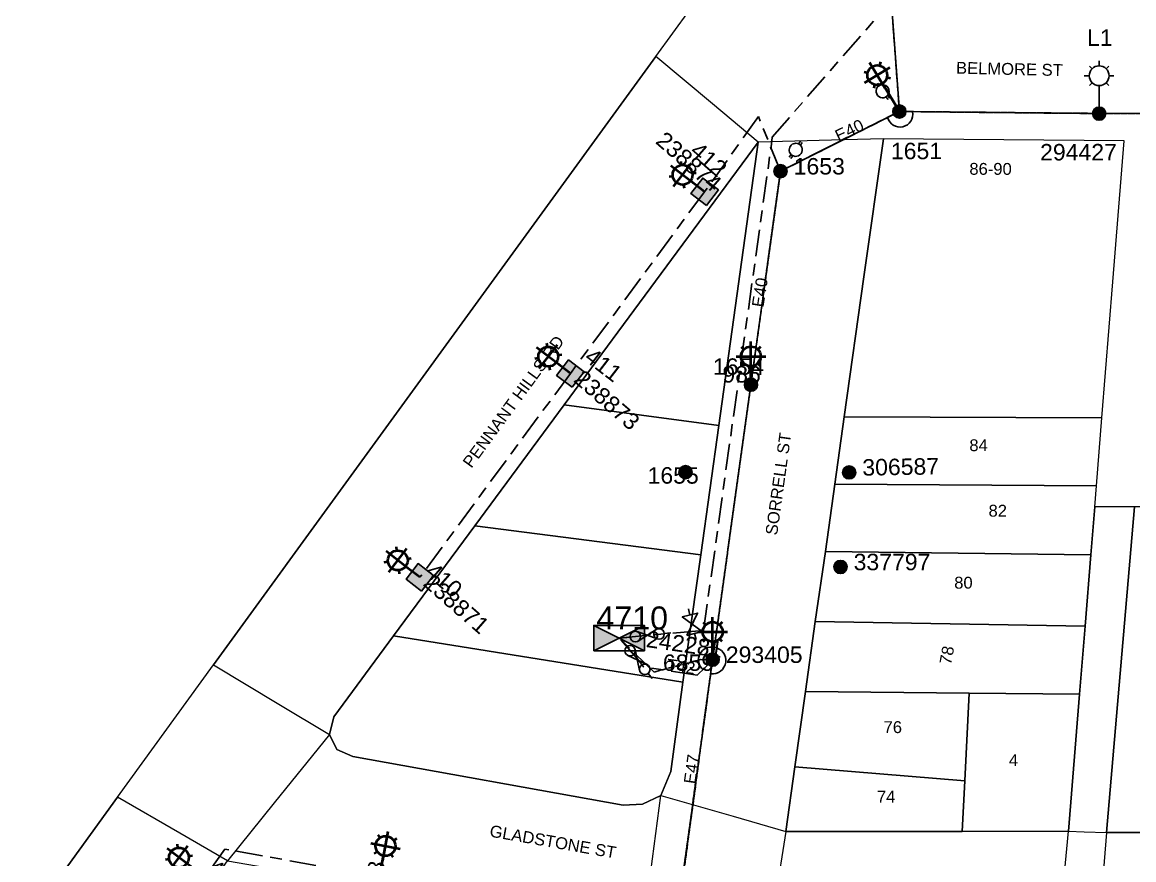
# Model space of a CAD drawing. Header units: metres. Extents: x 315298 to 316343, y 6257802 to 6258556.
# Drawn here: x 315530.3 to 315699, y 6258056.4 to 6258183.6 of the extents above; entities that cross this region are included whole.
import ezdxf
from ezdxf.enums import TextEntityAlignment as Align

# ---------------------------------------------------------------- set-up
doc = ezdxf.new("R2010")
doc.units = ezdxf.units.M
doc.linetypes.add('Cable Exist OH', pattern=[1, 1, 0])
doc.linetypes.add('Cable Exist UG', pattern=[8.2, 4, -1.2, 1.8, -1.2])
doc.layers.get('0').update_dxf_attribs({"color": 6})
for name, color, linetype, lineweight in [('Cadastre Buildings_SP_EXT', 9, 'Continuous', 5), ('Cadastre Land Parcels_SP_EXT', 9, 'Continuous', 5), ('Cadastre Roads_SP_EXT', 9, 'Continuous', 5)]:
    doc.layers.add(name, color=color, linetype=linetype, lineweight=lineweight)
for name, color, linetype in [('Equip_LV_EXT', 7, 'Continuous'), ('Equip_SP_HV_EXT', 7, 'Continuous'), ('Equip_SP_LV_EXT', 7, 'Continuous'), ('Equip_SP_SL_EXT', 7, 'Continuous'), ('Equip_SP_SL_NEW', 2, 'Continuous'), ('Mains_HV_EXT', 7, 'Continuous'), ('Mains_LV_EXT', 7, 'Continuous'), ('Mains_SL_EXT', 7, 'Continuous'), ('OH_Details_SP_MISC', 7, 'Continuous'), ('Sub_SP_EXT', 7, 'Continuous'), ('SupportsOH_SP_TR_HV_LV_SL_EXT', 7, 'Continuous'), ('SupportsUG_SP_LV_SL_EXT', 7, 'Continuous')]:
    doc.layers.add(name, color=color, linetype=linetype)
doc.styles.add('COLUMN_LABEL', font='arial.ttf')
doc.styles.add('iecARIAL', font='arial.ttf', dxfattribs={"height": 2})
doc.styles.add('POLE_LABEL', font='arial.ttf')
doc.styles.add('SL_LABEL', font='arial.ttf')
doc.styles.get("Standard").update_dxf_attribs({"font": 'arial.ttf'})

# ---------------------------------------------------------------- blocks, each defined once
blk = doc.blocks.new('SUB_PADMOUNT_EXT')
for points in [[(0, 0), (-3.84, 1.92), (-3.84, -1.92)], [(0, 0), (3.84, 1.92), (3.84, -1.92)]]:
    blk.add_hatch(color=256).paths.add_polyline_path(points)
for p, q in [((3.84, 1.92), (-3.84, -1.92)), ((-3.84, 1.92), (3.84, -1.92))]:
    blk.add_line(p, q)
blk.add_lwpolyline([(-3.84, -1.92), (3.84, -1.92), (3.84, 1.92), (-3.84, 1.92)], close=True)
for tag, height, flags, p in [('ASSET_NUM', 3.5, 8, (2, 2)), ('STREET_CODE', 0.2, 9, (1.5, 0)), ('CONSTRUCTED_VOLTAGE', 0.2, 9, (1.5, -0.2)), ('OPERATING_VOLTAGE', 0.2, 9, (1.5, -0.6)), ('ORIENTATION', 0.2, 9, (1.5, -0.8)), ('OWNED_BY', 0.2, 9, (1.5, -1)), ('OPERATED_BY', 0.2, 9, (1.5, -1.2)), ('SECONDARY_VOLTAGE', 0.2, 9, (1.5, -1.6)), ('NO_PHASES', 0.2, 9, (1.5, -0.4)), ('MAINTAINED_BY', 0.2, 9, (1.5, -1.4)), ('STATE', 0.2, 9, (1.5, -1.8)), ('SUBSTATION_TYPE', 0.2, 9, (1.5, -2.2)), ('STREETNAME', 0.2, 9, (1.5, -3)), ('SUBURB', 0.2, 9, (1.5, -3.2)), ('PARENT', 0.2, 9, (1.5, -2)), ('USAGE', 0.2, 9, (1.5, -2.4)), ('LEGEND', 0.2, 9, (1.5, -2.6)), ('LOCATION', 0.2, 9, (1.5, -2.8)), ('NOTES', 0.2, 9, (1.5, -3.4)), ('Z', 0.2, 1, (1.5, -3.6))]:
    blk.add_attdef(tag, text='', height=height, dxfattribs=dict(flags=flags)).set_placement(p, align=Align.MIDDLE_LEFT)
blk = doc.blocks.new('COLUMN_EXT')
blk.add_hatch(color=256).paths.add_polyline_path([(-1.49, 1.48), (-1.49, -1.49), (1.48, -1.49), (1.48, 1.48)])
blk.add_lwpolyline([(-1.49, -1.49), (1.48, -1.49), (1.48, 1.48), (-1.49, 1.48)], close=True)
for tag, height, style, flags, p in [('ASSET_NUM', 2.5, 'COLUMN_LABEL', 8, (2, 2)), ('STRUCTURE_PLANT_NUMBER', 0.2, 'POLE_LABEL', 9, (1.81, 0.03)), ('STREET_CODE', 0.2, 'COLUMN_LABEL', 9, (1.81, -0.2))]:
    blk.add_attdef(tag, text='', height=height, dxfattribs=dict(style=style, flags=flags)).set_placement(p, align=Align.MIDDLE_LEFT)
at = {"flags": 9}
for tag, p in [('COLUMN_TYPE', (1.81, -0.4)), ('OWNED_BY', (1.81, -0.6)), ('STATE', (1.81, -0.8)), ('USAGE', (1.81, -1)), ('STREETNAME', (1.81, -1.6)), ('LEGEND', (1.81, -1.2)), ('LOCATION', (1.81, -1.4)), ('SUBURB', (1.81, -1.8)), ('NOTES', (1.81, -2))]:
    blk.add_attdef(tag, text='', height=0.2, dxfattribs=at).set_placement(p, align=Align.MIDDLE_LEFT)
at = {"flags": 1}
blk.add_attdef('Z', (1.81, -2.35), '', height=0.2, dxfattribs=at)
blk = doc.blocks.new('LV_OH_LINKS_OPEN_EXT')
for p, q in [((-0.17, 4.97), (-0.17, 5.46)), ((0.17, 4.97), (0.17, 5.46)), ((-0.17, 3), (-0.17, 2.5)), ((0.17, 3), (0.17, 2.5))]:
    blk.add_line(p, q)
blk.add_lwpolyline([(0, 2.99, 1), (0, 4.98, 1)], format="xyb", close=True)
at = {"flags": 9}
for tag, p in [('ACTUAL_STATUS', (0, 0)), ('CONSTRUCTED_VOLTAGE', (0, -0.2)), ('OPERATING_VOLTAGE', (0, -0.6)), ('ORIENTATION', (0, -0.8)), ('OWNED_BY', (0, -1)), ('STATE', (0, -1.2)), ('SWITCH_TYPE', (0, -1.4)), ('NO_PHASES', (0, -0.4)), ('USAGE', (0, -1.6)), ('LEGEND', (0, -1.8)), ('NOTES', (0, -2))]:
    blk.add_attdef(tag, text='', height=0.2, dxfattribs=at).set_placement(p, align=Align.MIDDLE_LEFT)
at = {"flags": 1}
blk.add_attdef('Z', (0, 0), '', height=0.2, dxfattribs=at)
blk = doc.blocks.new('*U148')
at = {"lineweight": 40}
for p, q in [((-2.18, 3.6), (-4.51, 7.45)), ((-2.85, 7.53), (-2.99, 6.98)), ((-5.35, 6.01), (-4.8, 5.88)), ((-5.27, 4.36), (-1.42, 6.69)), ((-1.34, 5.03), (-1.89, 5.16)), ((-3.84, 3.52), (-3.7, 4.07)), ((0, 0), (-2.57, 4.24))]:
    blk.add_line(p, q, dxfattribs=at)
blk.add_circle((-3.35, 5.52), 1.5, dxfattribs=at)
at = {"style": 'iecARIAL', "flags": 8}
blk.add_attdef('ASSET_NUM', (1.5, 1.5), '', height=2.5, dxfattribs=at)
for tag, p, height, flags in [('OPERATING_VOLTAGE', (0.98, -1.65), 0.2, 9), ('ORIENTATION', (0.98, -1.85), 0.2, 9), ('CONSTRUCTED_VOLTAGE', (0.98, -0.65), 0.2, 9), ('CONTROL_TYPE', (0.98, -0.85), 0.2, 9), ('LANTERN_PURPOSE', (0.98, -1.05), 0.2, 9), ('LANTERN_TYPE', (0.98, -1.25), 0.2, 9), ('NO_PHASES', (0.98, -1.45), 0.2, 9), ('LNUMBER', (2.18, -3.25), 2.5, 8), ('OWNED_BY', (0.98, -2.05), 0.2, 9), ('STATE', (0.98, -2.25), 0.2, 9), ('USAGE', (0.98, -2.45), 0.2, 9), ('CEXIST', (0.98, -2.65), 0.2, 9), ('CNEW', (0.98, -2.85), 0.2, 9), ('CNUMBER', (0.98, -3.05), 0.2, 9), ('CREMOVE', (0.98, -3.25), 0.2, 9), ('CREPLACE', (0.98, -3.45), 0.2, 9), ('LKINGHEIGHT', (0.98, -3.65), 0.2, 9), ('LBRACKET', (0.98, -3.85), 0.2, 9), ('LBRACKETVOCAB', (0.98, -4.05), 0.2, 9), ('LCATEGORY', (0.98, -4.25), 0.2, 9), ('LCHARGE1', (0.98, -4.45), 0.2, 9), ('LCHARGE1PERCENT', (0.98, -4.65), 0.2, 9), ('LCHARGE2', (0.98, -4.85), 0.2, 9), ('LCHARGE2PERCENT', (0.98, -5.05), 0.2, 9), ('LCHARGE3', (0.98, -5.25), 0.2, 9), ('LCHARGE3PERCENT', (0.98, -5.45), 0.2, 9), ('LEXIST', (0.98, -5.65), 0.2, 9), ('LLAMP', (0.98, -5.85), 0.2, 9), ('LLAMPVOCAB', (0.98, -6.05), 0.2, 9), ('LMAST', (0.98, -6.25), 0.2, 9), ('LMASTVOCAB', (0.98, -6.45), 0.2, 9), ('LNEW', (0.98, -6.65), 0.2, 9), ('LANTNUMBER', (0.98, -6.85), 0.2, 9), ('LOUTREACH', (0.98, -7.25), 0.2, 9), ('LOUTREACHVOCAB', (0.98, -7.45), 0.2, 9), ('LRATECODE', (0.98, -7.65), 0.2, 9), ('LREMOVE', (0.98, -7.85), 0.2, 9), ('LREPLACE', (0.98, -8.05), 0.2, 9), ('LTYPE', (0.98, -8.25), 0.2, 9), ('LTYPEVOCAB', (0.98, -8.45), 0.2, 9), ('STREETNAME', (0.98, -9.25), 0.2, 9), ('SUBURB', (0.98, -9.45), 0.2, 1), ('LEGEND', (0.98, -8.65), 0.2, 9), ('LOCATION', (0.98, -8.85), 0.2, 9), ('NOTES', (0.98, -9.05), 0.2, 9)]:
    blk.add_attdef(tag, p, '', height=height, dxfattribs=dict(flags=flags))
blk = doc.blocks.new('SL_LANTERN_EXT')
at = {"lineweight": 40}
for p, q in [((-1.46, 5.68), (-1.06, 5.28)), ((0, 1.97), (0, 6.47)), ((1.46, 5.68), (1.06, 5.28)), ((-2.25, 4.22), (2.25, 4.22)), ((-1.46, 2.76), (-1.06, 3.16)), ((0, 0), (0, 2.72)), ((1.46, 2.76), (1.06, 3.16))]:
    blk.add_line(p, q, dxfattribs=at)
blk.add_circle((0, 4.22), 1.5, dxfattribs=at)
at = {"style": 'iecARIAL', "flags": 8}
blk.add_attdef('ASSET_NUM', (1.5, 1.5), '', height=2.5, dxfattribs=at)
for tag, p, height, flags in [('OPERATING_VOLTAGE', (0.98, -1.65), 0.2, 9), ('ORIENTATION', (0.98, -1.85), 0.2, 9), ('CONSTRUCTED_VOLTAGE', (0.98, -0.65), 0.2, 9), ('CONTROL_TYPE', (0.98, -0.85), 0.2, 9), ('LANTERN_PURPOSE', (0.98, -1.05), 0.2, 9), ('LANTERN_TYPE', (0.98, -1.25), 0.2, 9), ('NO_PHASES', (0.98, -1.45), 0.2, 9), ('LNUMBER', (2.18, -3.25), 2.5, 8), ('OWNED_BY', (0.98, -2.05), 0.2, 9), ('STATE', (0.98, -2.25), 0.2, 9), ('USAGE', (0.98, -2.45), 0.2, 9), ('CEXIST', (0.98, -2.65), 0.2, 9), ('CNEW', (0.98, -2.85), 0.2, 9), ('CNUMBER', (0.98, -3.05), 0.2, 9), ('CREMOVE', (0.98, -3.25), 0.2, 9), ('CREPLACE', (0.98, -3.45), 0.2, 9), ('LKINGHEIGHT', (0.98, -3.65), 0.2, 9), ('LBRACKET', (0.98, -3.85), 0.2, 9), ('LBRACKETVOCAB', (0.98, -4.05), 0.2, 9), ('LCATEGORY', (0.98, -4.25), 0.2, 9), ('LCHARGE1', (0.98, -4.45), 0.2, 9), ('LCHARGE1PERCENT', (0.98, -4.65), 0.2, 9), ('LCHARGE2', (0.98, -4.85), 0.2, 9), ('LCHARGE2PERCENT', (0.98, -5.05), 0.2, 9), ('LCHARGE3', (0.98, -5.25), 0.2, 9), ('LCHARGE3PERCENT', (0.98, -5.45), 0.2, 9), ('LEXIST', (0.98, -5.65), 0.2, 9), ('LLAMP', (0.98, -5.85), 0.2, 9), ('LLAMPVOCAB', (0.98, -6.05), 0.2, 9), ('LMAST', (0.98, -6.25), 0.2, 9), ('LMASTVOCAB', (0.98, -6.45), 0.2, 9), ('LNEW', (0.98, -6.65), 0.2, 9), ('LANTNUMBER', (0.98, -6.85), 0.2, 9), ('LOUTREACH', (0.98, -7.25), 0.2, 9), ('LOUTREACHVOCAB', (0.98, -7.45), 0.2, 9), ('LRATECODE', (0.98, -7.65), 0.2, 9), ('LREMOVE', (0.98, -7.85), 0.2, 9), ('LREPLACE', (0.98, -8.05), 0.2, 9), ('LTYPE', (0.98, -8.25), 0.2, 9), ('LTYPEVOCAB', (0.98, -8.45), 0.2, 9), ('STREETNAME', (0.98, -9.25), 0.2, 9), ('SUBURB', (0.98, -9.45), 0.2, 1), ('LEGEND', (0.98, -8.65), 0.2, 9), ('LOCATION', (0.98, -8.85), 0.2, 9), ('NOTES', (0.98, -9.05), 0.2, 9)]:
    blk.add_attdef(tag, p, '', height=height, dxfattribs=dict(flags=flags))
blk = doc.blocks.new('POLE_EXT')
blk.add_hatch(color=256).paths.add_polyline_path([(-1, 0, 1), (1, 0, 1)])
blk.add_lwpolyline([(-1, 0, 1), (1, 0, 1)], format="xyb", close=True)
for tag, height, flags, p in [('pNumber', 2.5, 8, (-17.84, 2.07)), ('OWNED_BY', 0.2, 9, (1.35, -0.4)), ('SPECIAL_USE', 0.2, 9, (1.35, -0.8)), ('STATE', 0.2, 9, (1.35, -1)), ('cLV', 0.2, 9, (1.35, -1.4)), ('hDepth', 0.2, 9, (1.35, -1.6)), ('PARENT', 0.2, 9, (1.35, -0.6)), ('USAGE', 0.2, 9, (1.35, -1.2)), ('hDia', 0.2, 9, (1.35, -1.8)), ('cHV', 0.2, 9, (1.35, -2)), ('cLinedev', 0.2, 9, (1.35, -3.4)), ('LBRACKET', 0.2, 9, (1.35, -2.2)), ('LExisting', 0.2, 9, (1.35, -2.4)), ('LANTNUMBER', 0.2, 9, (1.35, -2.6)), ('LOther', 0.2, 9, (1.35, -2.8)), ('LRemove', 0.2, 9, (1.35, -3)), ('LEGEND', 0.2, 9, (1.35, -3.2)), ('pExisting', 0.2, 9, (1.35, -3.8)), ('pFooting', 0.2, 9, (1.35, -4.4)), ('pNew', 0.2, 9, (1.35, -4.6)), ('pRelocate', 0.2, 9, (1.35, -5)), ('LOCATION', 0.2, 9, (1.35, -3.6)), ('PFNUMBER', 0.2, 9, (1.35, -4)), ('NEWPFNUMBER', 0.2, 9, (1.35, -4.2)), ('pRemove', 0.2, 9, (1.35, -5.2)), ('pReplace', 0.2, 9, (1.35, -5.4)), ('pStay', 0.2, 9, (1.35, -5.6)), ('pType', 0.2, 9, (1.35, -5.8)), ('cspan', 0.2, 9, (1.35, -6)), ('STREETNAME', 0.2, 9, (1.35, -6.2)), ('SUBURB', 0.2, 9, (1.35, -6.4)), ('NOTES', 0.2, 9, (1.35, -6.6)), ('MAINTAINED_BY', 0.2, 9, (1.36, -6.81)), ('OPERATED_BY', 0.2, 9, (1.36, -7.01))]:
    blk.add_attdef(tag, text='', height=height, dxfattribs=dict(flags=flags)).set_placement(p, align=Align.MIDDLE_LEFT)
at = {"style": 'POLE_LABEL'}
for tag, height, flags, p in [('ASSET_NUM', 2.5, 8, (2, 2)), ('STRUCTURE_PLANT_NUMBER', 0.2, 9, (1.35, 0.03)), ('STREET_CODE', 0.2, 9, (1.35, -0.2))]:
    blk.add_attdef(tag, text='', height=height, dxfattribs=dict(at, flags=flags)).set_placement(p, align=Align.MIDDLE_LEFT)
at = {"flags": 1}
blk.add_attdef('Z', (1.35, -7.33), '', height=0.2, dxfattribs=at)
blk = doc.blocks.new('LV_UG_DFUSE_CLOSED_EXT')
for points in [[(1, 0), (0, 0)], [(5.04, 0.73), (2.16, -0.72)], [(5.05, -0.71), (2.16, 0.72)], [(6.2, 0.01), (7.2, 0.01)]]:
    blk.add_lwpolyline(points)
for centre in [(1.8, 0), (5.4, 0.01)]:
    blk.add_circle(centre, 0.8)
at = {"flags": 9}
for tag, p in [('ACTUAL_STATUS', (0, 0)), ('CONSTRUCTED_VOLTAGE', (0, -0.2)), ('OPERATING_VOLTAGE', (0, -0.6)), ('ORIENTATION', (0, -0.8)), ('STATE', (0, -1)), ('SWITCH_TYPE', (0, -1.2)), ('NO_PHASES', (0, -0.4)), ('USAGE', (0, -1.4)), ('NOTES', (0, -1.6))]:
    blk.add_attdef(tag, text='', height=0.2, dxfattribs=at).set_placement(p, align=Align.MIDDLE_LEFT)
at = {"flags": 1}
blk.add_attdef('Z', (0, 0), '', height=0.2, dxfattribs=at)
blk = doc.blocks.new('HV_DOF_CLOSED_EXT')
for p, q in [((0, 7.9), (0, 6.94)), ((0, 4.06), (0, 3.1))]:
    blk.add_line(p, q)
blk.add_lwpolyline([(-1.2, 4.06), (1.2, 4.06), (-1.2, 6.94), (1.2, 6.94)], close=True)
for tag, height, flags, p in [('ASSET_NUM', 2.5, 8, (2, 2)), ('STREET_CODE', 0.2, 9, (1.5, 0)), ('ACTUAL_STATUS', 0.2, 9, (1.5, -0.2)), ('CONSTRUCTED_VOLTAGE', 0.2, 9, (1.5, -0.4)), ('OPERATING_VOLTAGE', 0.2, 9, (1.5, -0.8)), ('ORIENTATION', 0.2, 9, (1.5, -1)), ('OWNED_BY', 0.2, 9, (1.5, -1.2)), ('OPERATED_BY', 0.2, 9, (1.5, -1.4)), ('NO_PHASES', 0.2, 9, (1.5, -0.6)), ('MAINTAINED_BY', 0.2, 9, (1.5, -1.6)), ('STATE', 0.2, 9, (1.5, -1.8)), ('SWITCH_TYPE', 0.2, 9, (1.5, -2)), ('STREETNAME', 0.2, 9, (1.5, -2.8)), ('SUBURB', 0.2, 9, (1.5, -3)), ('USAGE', 0.2, 9, (1.5, -2.2)), ('LEGEND', 0.2, 9, (1.5, -2.4)), ('LOCATION', 0.2, 9, (1.5, -2.6)), ('NOTES', 0.2, 9, (1.5, -3.2)), ('LABEL_ALIGNMENT', 0.2, 9, (1.5, -3.4)), ('Z', 0.2, 1, (1.5, -3.6))]:
    blk.add_attdef(tag, text='', height=height, dxfattribs=dict(flags=flags)).set_placement(p, align=Align.MIDDLE_LEFT)
blk = doc.blocks.new('*U154')
blk.add_line((0, 0), (0, 0))
for tag, p, flags in [('Z', (0, 0), 1), ('OPERATED_BY', (0, -9.61), 9)]:
    blk.add_attdef(tag, p, '', height=0.2, dxfattribs=dict(flags=flags))
at = {"style": 'SL_LABEL', "flags": 9}
blk.add_attdef('STREET_CODE', text='', height=0.2, dxfattribs=at).set_placement((0, -0.2), align=Align.MIDDLE_LEFT)
for tag, height, flags, p in [('CONSTRUCTED_VOLTAGE', 0.2, 9, (0, -0.4)), ('CONTROL_TYPE', 0.2, 9, (0, -0.6)), ('OPERATING_VOLTAGE', 0.2, 9, (0, -1.4)), ('ORIENTATION', 0.2, 9, (0, -1.6)), ('LANTERN_PURPOSE', 0.2, 9, (0, -0.8)), ('LANTERN_TYPE', 0.2, 9, (0, -1)), ('NO_PHASES', 0.2, 9, (0, -1.2)), ('LNUMBER', 2.5, 8, (1.2, -2.8)), ('OWNED_BY', 0.2, 9, (0, -1.8)), ('STATE', 0.2, 9, (0, -2)), ('CEXIST', 0.2, 9, (0, -2.4)), ('CNEW', 0.2, 9, (0, -2.6)), ('CNUMBER', 0.2, 9, (0, -2.8)), ('CREMOVE', 0.2, 9, (0, -3)), ('CREPLACE', 0.2, 9, (0, -3.2)), ('USAGE', 0.2, 9, (0, -2.2)), ('LKINGHEIGHT', 0.2, 9, (0, -3.4)), ('LBRACKET', 0.2, 9, (0, -3.6)), ('LBRACKETVOCAB', 0.2, 9, (0, -3.8)), ('LCATEGORY', 0.2, 9, (0, -4)), ('LCHARGE1', 0.2, 9, (0, -4.2)), ('LCHARGE1PERCENT', 0.2, 9, (0, -4.4)), ('LCHARGE2', 0.2, 9, (0, -4.6)), ('LCHARGE2PERCENT', 0.2, 9, (0, -4.8)), ('LCHARGE3', 0.2, 9, (0, -5)), ('LCHARGE3PERCENT', 0.2, 9, (0, -5.2)), ('LEXIST', 0.2, 9, (0, -5.4)), ('LLAMP', 0.2, 9, (0, -5.6)), ('LLAMPVOCAB', 0.2, 9, (0, -5.8)), ('LMAST', 0.2, 9, (0, -6)), ('LMASTVOCAB', 0.2, 9, (0, -6.2)), ('LNEW', 0.2, 9, (0, -6.4)), ('LANTNUMBER', 0.2, 9, (0, -6.6)), ('LOUTREACH', 0.2, 9, (0, -7)), ('LOUTREACHVOCAB', 0.2, 9, (0, -7.2)), ('LRATECODE', 0.2, 9, (0, -7.4)), ('LREMOVE', 0.2, 9, (0, -7.6)), ('LREPLACE', 0.2, 9, (0, -7.8)), ('LTYPE', 0.2, 9, (0, -8)), ('LTYPEVOCAB', 0.2, 9, (0, -8.2)), ('LEGEND', 0.2, 9, (0, -8.4)), ('SUBURB', 0.2, 9, (0, -8.6)), ('STREETNAME', 0.2, 9, (0, -8.8)), ('LOCATION', 0.2, 9, (0, -9)), ('NOTES', 0.2, 9, (0, -9.2)), ('MAINTAINED_BY', 0.2, 9, (0, -9.86))]:
    blk.add_attdef(tag, text='', height=height, dxfattribs=dict(flags=flags)).set_placement(p, align=Align.MIDDLE_LEFT)
blk.add_wipeout([(0, 7.97), (1.46, 7.18), (2.25, 5.72), (1.46, 4.26), (0, 3.36), (-1.46, 4.26), (-2.25, 5.72), (-1.46, 7.18)])
for p, q in [((-1.46, 7.18), (-1.06, 6.78)), ((0, 7.22), (0, 7.97)), ((1.46, 7.18), (1.06, 6.78)), ((-2.25, 5.72), (-1.5, 5.72)), ((1.5, 5.72), (2.25, 5.72)), ((-1.46, 4.26), (-1.06, 4.66)), ((0, 0), (0, 4.22)), ((1.46, 4.26), (1.06, 4.66))]:
    blk.add_line(p, q)
blk.add_circle((0, 5.72), 1.5)
at = {"style": 'SL_LABEL', "flags": 8}
blk.add_attdef('ASSET_NUM', text='', height=2.5, dxfattribs=at).set_placement((2, 2), align=Align.MIDDLE_LEFT)

msp = doc.modelspace()

# ---------------------------------------------------------------- linework, layer by layer
at = {"layer": 'Cadastre Buildings_SP_EXT', "linetype": 'Continuous'}
for points in [[(315655.05, 6258123.63), (315694.16, 6258123.49), (315695.85, 6258144.14), (315697.55, 6258165.57), (315661.03, 6258165.86), (315658.05, 6258144.91), (315655.05, 6258123.63)], [(315636, 6258122.33), (315612.54, 6258125.47), (315598.98, 6258107.1), (315633.28, 6258102.67), (315636, 6258122.33)], [(315694.85, 6258060.5), (315707.48, 6258060.48), (315719.31, 6258060.43), (315720.6, 6258060.43), (315724.17, 6258109.91), (315711.13, 6258109.97), (315699.14, 6258109.97), (315694.85, 6258060.5)], [(315633.28, 6258102.67), (315598.98, 6258107.1), (315586.62, 6258090.37), (315630.57, 6258083.32), (315633.28, 6258102.67)], [(315630.57, 6258083.32), (315586.62, 6258090.37), (315577.55, 6258078.08), (315576.9, 6258075.37), (315578.05, 6258073.09), (315580.47, 6258072.04), (315621.52, 6258064.63), (315624.42, 6258064.79), (315627.19, 6258066.14), (315628.72, 6258069.77), (315630.57, 6258083.32)]]:
    msp.add_lwpolyline(points, close=True, dxfattribs=at)
at = {"layer": 'Cadastre Land Parcels_SP_EXT', "linetype": 'Continuous'}
for points in [[(315636, 6258122.33), (315641.97, 6258165.36), (315612.54, 6258125.47), (315636, 6258122.33)], [(315694.16, 6258123.49), (315655.05, 6258123.63), (315653.64, 6258113.41), (315693.36, 6258113.15), (315694.16, 6258123.49)], [(315693.36, 6258113.15), (315653.64, 6258113.41), (315652.23, 6258103.17), (315692.49, 6258102.65), (315693.09, 6258109.94), (315693.36, 6258113.15)], [(315692.49, 6258102.65), (315652.23, 6258103.17), (315650.65, 6258092.53), (315691.61, 6258091.82), (315692.49, 6258102.65)], [(315649.18, 6258081.9), (315674.04, 6258081.67), (315690.76, 6258081.51), (315691.61, 6258091.82), (315650.65, 6258092.53), (315649.18, 6258081.9)], [(315674.04, 6258081.67), (315649.18, 6258081.9), (315647.56, 6258070.47), (315673.35, 6258068.36), (315674.04, 6258081.67)], [(315690.76, 6258081.51), (315674.04, 6258081.67), (315673.35, 6258068.36), (315672.95, 6258060.66), (315689.08, 6258060.68), (315690.76, 6258081.51)], [(315672.95, 6258060.66), (315673.35, 6258068.36), (315647.56, 6258070.47), (315646.17, 6258060.64), (315672.95, 6258060.66)]]:
    msp.add_lwpolyline(points, close=True, dxfattribs=at)
at = {"layer": 'Cadastre Roads_SP_EXT', "linetype": 'Continuous'}
for points in [[(315641.97, 6258165.36), (315635.04, 6258171.17), (315626.45, 6258178.36), (315559.31, 6258085.98), (315569.24, 6258079.99), (315576.9, 6258075.37), (315577.55, 6258078.08), (315586.62, 6258090.37), (315598.98, 6258107.1), (315612.54, 6258125.47), (315641.97, 6258165.36)], [(315655.05, 6258123.63), (315658.05, 6258144.91), (315661.03, 6258165.86), (315653.11, 6258165.65), (315641.97, 6258165.36), (315636, 6258122.33), (315633.28, 6258102.67), (315630.57, 6258083.32), (315628.72, 6258069.77), (315627.19, 6258066.14), (315638.18, 6258062.96), (315646.17, 6258060.64), (315647.56, 6258070.47), (315649.18, 6258081.9), (315650.65, 6258092.53), (315652.23, 6258103.17), (315653.64, 6258113.41), (315655.05, 6258123.63)], [(315699.14, 6258109.97), (315696.63, 6258109.96), (315693.09, 6258109.94), (315692.49, 6258102.65), (315691.61, 6258091.82), (315690.76, 6258081.51), (315689.08, 6258060.68), (315691.48, 6258060.61), (315694.85, 6258060.5), (315699.14, 6258109.97)], [(315627.19, 6258066.14), (315624.42, 6258064.79), (315621.52, 6258064.63), (315580.47, 6258072.04), (315578.05, 6258073.09), (315576.9, 6258075.37), (315568.54, 6258065.02), (315561.44, 6258056.21), (315584.91, 6258052.12), (315618.73, 6258046.34), (315622.5, 6258045.3), (315624.2, 6258042.89), (315625.7, 6258054.57), (315627.19, 6258066.14)], [(315561.44, 6258056.21), (315554.19, 6258060.4), (315544.74, 6258065.84), (315509.75, 6258017.58), (315519, 6258011.63), (315526.15, 6258007.02), (315537.24, 6258022.28), (315548.45, 6258037.67), (315548.62, 6258037.9), (315561.44, 6258056.21)], [(315672.95, 6258060.66), (315646.17, 6258060.64), (315644.64, 6258050.74), (315643.12, 6258040.97), (315676.35, 6258040.53), (315687.24, 6258040.43), (315688.16, 6258050.52), (315689.08, 6258060.68), (315672.95, 6258060.66)], [(315720.6, 6258060.43), (315719.31, 6258060.43), (315707.48, 6258060.48), (315694.85, 6258060.5), (315694.07, 6258050.41), (315693.29, 6258040.28), (315703.08, 6258040.26), (315713.29, 6258040.25), (315726.39, 6258040.22), (315739.59, 6258040.17), (315753.42, 6258040.13), (315766.03, 6258040.08), (315779.12, 6258039.96), (315792.12, 6258039.9), (315792.28, 6258050.05), (315792.43, 6258060.21), (315758.97, 6258060.3), (315758.67, 6258060.3), (315746.11, 6258060.36), (315733.14, 6258060.4), (315720.6, 6258060.43)]]:
    msp.add_lwpolyline(points, close=True, dxfattribs=at)
at = {"layer": 'Mains_HV_EXT', "linetype": 'Cable Exist UG'}
msp.add_lwpolyline([(315626.19, 6258084.87), (315620.87, 6258090.03)], dxfattribs=at)
at = {"layer": 'Mains_HV_EXT', "linetype": 'Cable Exist OH'}
for points in [[(315626.19, 6258084.87), (315633.3, 6258086.79)], [(315629.07, 6258042.48), (315635.05, 6258086.63)], [(315633.3, 6258086.79), (315635.05, 6258086.63)]]:
    msp.add_lwpolyline(points, dxfattribs=at)
at = {"layer": 'Mains_LV_EXT', "linetype": 'Cable Exist OH'}
for points in [[(315663.42, 6258170.01), (315645.38, 6258160.94)], [(315645.38, 6258160.94), (315640.89, 6258128.59)], [(315640.89, 6258128.59), (315635.05, 6258086.63)], [(315635.05, 6258086.63), (315628.97, 6258042.51)]]:
    msp.add_lwpolyline(points, dxfattribs=at)
at = {"layer": 'Mains_LV_EXT', "linetype": 'Continuous'}
for points in [[(315661.63, 6258169.11, 0.980606), (315665.42, 6258169.98)], [(315635.33, 6258088.61, 0.794685), (315633.62, 6258085.24)], [(315634.78, 6258084.61, 0.999993), (315635.33, 6258088.63)]]:
    msp.add_lwpolyline(points, format="xyb", dxfattribs=at)
at = {"layer": 'Mains_LV_EXT', "linetype": 'Cable Exist UG'}
msp.add_lwpolyline([(315635.05, 6258086.63), (315632.72, 6258084.37), (315624.56, 6258085.66), (315623.82, 6258086.69), (315620.87, 6258090.03)], dxfattribs=at)
at = {"layer": 'Mains_SL_EXT', "linetype": 'Cable Exist UG'}
for points in [[(315645.38, 6258160.94), (315642.03, 6258169.24), (315633.86, 6258157.82)], [(315633.86, 6258157.82), (315613.48, 6258130.21)], [(315613.48, 6258130.21), (315590.63, 6258099.26)], [(315584.62, 6258054.3), (315582.89, 6258054.06), (315561.05, 6258057.97), (315558.81, 6258054.81), (315557.43, 6258054.14)]]:
    msp.add_lwpolyline(points, dxfattribs=at)
at = {"layer": 'Mains_SL_EXT', "linetype": 'Cable Exist OH'}
for points in [[(315645.38, 6258160.94), (315663.42, 6258170.01)], [(315640.89, 6258128.59), (315645.38, 6258160.94)]]:
    msp.add_lwpolyline(points, dxfattribs=at)
at = {"layer": 'OH_Details_SP_MISC', "color": 7, "linetype": 'Continuous', "flags": 128}
msp.add_lwpolyline([(315663.42, 6258170.01), (315661.23, 6258200.13)], dxfattribs=at)

# ---------------------------------------------------------------- block references
at = {"layer": 'Equip_LV_EXT'}
for name, p, rotation in [('LV_OH_LINKS_OPEN_EXT', (315663.42, 6258170.01), 39.47468201626815), ('LV_UG_DFUSE_CLOSED_EXT', (315621.56, 6258090.06), 6.202804237243699), ('LV_UG_DFUSE_CLOSED_EXT', (315621.43, 6258089.52), 308.2010176577809)]:
    msp.add_blockref(name, p, dxfattribs=dict(at, rotation=rotation))
at = {"layer": 'Equip_SP_HV_EXT'}
ref = msp.add_blockref('HV_DOF_CLOSED_EXT', (315633.3, 6258086.79), dxfattribs=dict(at, rotation=13.95861607461332))
ref.add_attrib('ASSET_NUM', '6859', dxfattribs={"layer": '0', "height": 2.5}).set_placement((315635.3, 6258087.54), align=Align.TOP_RIGHT)
at = {"layer": 'Equip_SP_LV_EXT', "rotation": 324.4961154560597}
msp.add_blockref('LV_OH_LINKS_OPEN_EXT', (315645.38, 6258160.94), dxfattribs=at)
at = {"layer": 'Equip_SP_SL_EXT'}
msp.add_blockref('*U148', (315663.42, 6258170.01), dxfattribs=at)
ref = msp.add_blockref('SL_LANTERN_EXT', (315633.86, 6258157.82), dxfattribs=dict(at, rotation=52.48211552284748))
ref.add_attrib('ASSET_NUM', '412', dxfattribs={"layer": '0', "height": 2.5, "rotation": 318.8687, "style": 'iecARIAL'}).set_placement((315635.36, 6258159.32), align=Align.BOTTOM_RIGHT)
ref = msp.add_blockref('SL_LANTERN_EXT', (315613.48, 6258130.21), dxfattribs=dict(at, rotation=52.48211552284748))
ref.add_attrib('ASSET_NUM', '411', dxfattribs={"layer": '0', "height": 2.5, "rotation": 322.4364, "style": 'iecARIAL'}).set_placement((315614.98, 6258131.71), align=Align.BOTTOM_LEFT)
ref = msp.add_blockref('SL_LANTERN_EXT', (315640.89, 6258128.59), dxfattribs=at)
ref.add_attrib('ASSET_NUM', '986', dxfattribs={"layer": '0', "height": 2.5, "rotation": 359.9381, "style": 'iecARIAL'}).set_placement((315642.39, 6258130.09), align=Align.MIDDLE_RIGHT)
ref = msp.add_blockref('SL_LANTERN_EXT', (315590.63, 6258099.26), dxfattribs=dict(at, rotation=52.44810183786671))
ref.add_attrib('ASSET_NUM', '410', dxfattribs={"layer": '0', "height": 2.5, "rotation": 318.8687, "style": 'iecARIAL'}).set_placement((315592.13, 6258100.76), align=Align.MIDDLE_LEFT)
ref = msp.add_blockref('SL_LANTERN_EXT', (315635.08, 6258086.75), dxfattribs=at)
ref.add_attrib('ASSET_NUM', '242281', dxfattribs={"layer": '0', "height": 2.5, "rotation": 351.7668, "style": 'iecARIAL'}).set_placement((315636.58, 6258088.25), align=Align.MIDDLE_RIGHT)
ref = msp.add_blockref('SL_LANTERN_EXT', (315584.62, 6258054.3), dxfattribs=dict(at, rotation=349.1401306673858))
ref.add_attrib('ASSET_NUM', '928', dxfattribs={"layer": '0', "height": 2.5, "rotation": 80.5466, "style": 'iecARIAL'}).set_placement((315586.12, 6258055.8), align=Align.BOTTOM_RIGHT)
ref = msp.add_blockref('SL_LANTERN_EXT', (315557.43, 6258054.14), dxfattribs=dict(at, rotation=52.87227249762712))
ref.add_attrib('ASSET_NUM', '409', dxfattribs={"layer": '0', "height": 2.5, "rotation": 322.8801, "style": 'iecARIAL'}).set_placement((315558.93, 6258055.64), align=Align.MIDDLE_LEFT)
at = {"layer": 'Equip_SP_SL_NEW', "linetype": 'Continuous'}
ref = msp.add_blockref('*U154', (315693.75, 6258169.72), dxfattribs=at)
ref.add_attrib('LNUMBER', 'L1', dxfattribs={"layer": '0', "height": 2.5}).set_placement((315691.9, 6258181.23), align=Align.MIDDLE_LEFT)
at = {"layer": 'Sub_SP_EXT'}
ref = msp.add_blockref('SUB_PADMOUNT_EXT', (315620.87, 6258090.03), dxfattribs=at)
ref.add_attrib('ASSET_NUM', '4710', dxfattribs={"layer": '0', "height": 3.5}).set_placement((315622.87, 6258090.28), align=Align.BOTTOM_CENTER)
at = {"layer": 'SupportsOH_SP_TR_HV_LV_SL_EXT'}
ref = msp.add_blockref('POLE_EXT', (315663.42, 6258170.01), dxfattribs=at)
ref.add_attrib('ASSET_NUM', '1651', dxfattribs={"layer": '0', "height": 2.5, "rotation": 0.1005, "style": 'POLE_LABEL'}).set_placement((315662.14, 6258165.26), align=Align.TOP_LEFT)
ref = msp.add_blockref('POLE_EXT', (315645.38, 6258160.94), dxfattribs=at)
ref.add_attrib('ASSET_NUM', '1653', dxfattribs={"layer": '0', "height": 2.5, "rotation": 359.9946, "style": 'POLE_LABEL'}).set_placement((315647.38, 6258161.69), align=Align.MIDDLE_LEFT)
ref = msp.add_blockref('POLE_EXT', (315640.89, 6258128.51), dxfattribs=at)
ref.add_attrib('ASSET_NUM', '1654', dxfattribs={"layer": '0', "height": 2.5, "rotation": 359.9564, "style": 'POLE_LABEL'}).set_placement((315642.89, 6258129.26), align=Align.BOTTOM_RIGHT)
ref = msp.add_blockref('POLE_EXT', (315655.8, 6258115.19), dxfattribs=at)
ref.add_attrib('ASSET_NUM', '306587', dxfattribs={"layer": '0', "height": 2.5, "rotation": 1, "style": 'POLE_LABEL'}).set_placement((315657.8, 6258115.94), align=Align.MIDDLE_LEFT)
ref = msp.add_blockref('POLE_EXT', (315630.97, 6258115.23), dxfattribs=at)
ref.add_attrib('ASSET_NUM', '1655', dxfattribs={"layer": '0', "height": 2.5, "rotation": 359.9748, "style": 'POLE_LABEL'}).set_placement((315632.97, 6258115.98), align=Align.TOP_RIGHT)
ref = msp.add_blockref('POLE_EXT', (315654.48, 6258100.83), dxfattribs=at)
ref.add_attrib('ASSET_NUM', '337797', dxfattribs={"layer": '0', "height": 2.5, "style": 'POLE_LABEL'}).set_placement((315656.48, 6258101.58), align=Align.MIDDLE_LEFT)
ref = msp.add_blockref('POLE_EXT', (315635.08, 6258086.75), dxfattribs=at)
ref.add_attrib('ASSET_NUM', '293405', dxfattribs={"layer": '0', "height": 2.5, "style": 'POLE_LABEL'}).set_placement((315637.08, 6258087.5), align=Align.MIDDLE_LEFT)
at = {"layer": 'SupportsUG_SP_LV_SL_EXT'}
ref = msp.add_blockref('COLUMN_EXT', (315633.86, 6258157.82), dxfattribs=dict(at, rotation=52.48211552284748))
ref.add_attrib('ASSET_NUM', '238874', dxfattribs={"layer": '0', "height": 2.5, "rotation": 318.8687, "style": 'COLUMN_LABEL'}).set_placement((315635.86, 6258158.57), align=Align.MIDDLE_RIGHT)
ref = msp.add_blockref('COLUMN_EXT', (315613.48, 6258130.21), dxfattribs=dict(at, rotation=52.48211552284748))
ref.add_attrib('ASSET_NUM', '238873', dxfattribs={"layer": '0', "height": 2.5, "rotation": 318.8687, "style": 'COLUMN_LABEL'}).set_placement((315615.48, 6258130.96), align=Align.TOP_LEFT)
ref = msp.add_blockref('COLUMN_EXT', (315590.63, 6258099.26), dxfattribs=dict(at, rotation=52.44810183786671))
ref.add_attrib('ASSET_NUM', '238871', dxfattribs={"layer": '0', "height": 2.5, "rotation": 318.8687, "style": 'COLUMN_LABEL'}).set_placement((315592.63, 6258100.01), align=Align.TOP_LEFT)

# ---------------------------------------------------------------- texts
at = {"layer": 'Cadastre Land Parcels_SP_EXT'}
for s, rotation, p in [('86-90', 359.9026, (315674.05, 6258160.4)), ('78', 79.235, (315671.25, 6258085.89))]:
    msp.add_text(s, height=1.8, rotation=rotation, dxfattribs=at).set_placement(p)
for s, p in [('84', (315674.05, 6258118.42)), ('82', (315676.96, 6258108.47)), ('80', (315671.75, 6258097.54)), ('76', (315661.03, 6258075.6)), ('4', (315680.04, 6258070.58)), ('74', (315660.01, 6258065.03))]:
    msp.add_text(s, height=1.8, dxfattribs=at).set_placement(p)
at = {"layer": 'Cadastre Roads_SP_EXT'}
for s, rotation, p in [('BELMORE ST', 358.6947, (315672.01, 6258175.76)), ('PENNANT HILLS RD', 53.7857, (315598.46, 6258115.72)), ('SORRELL ST', 82.0332, (315644.86, 6258105.57)), ('GLADSTONE ST', 350.0418, (315601.12, 6258059.89))]:
    msp.add_text(s, height=1.8, rotation=rotation, dxfattribs=at).set_placement(p)
at = {"layer": 'Mains_LV_EXT'}
for s, rotation, p in [('E40', 25.5753, (315654.2, 6258165.37)), ('E40', 81.007, (315642.78, 6258140.18)), ('T42', 352.0407, (315628.01, 6258085.12)), ('E47', 82.143, (315632.46, 6258067.79))]:
    msp.add_text(s, height=1.8, rotation=rotation, dxfattribs=at).set_placement(p)

# ---------------------------------------------------------------- next in the draw order: linework, layer by layer
at = {"layer": 'Cadastre Land Parcels_SP_EXT', "linetype": 'Continuous'}
msp.add_lwpolyline([(315505.77, 6258012.16), (315509.75, 6258017.58), (315544.74, 6258065.84), (315559.31, 6258085.98), (315626.45, 6258178.36), (315641.96, 6258199.7), (315721.11, 6258308.71), (315717.15, 6258308.76), (315696.38, 6258308.92), (315563.91, 6258309.91), (315557.6, 6258309.96), (315513.76, 6258310.29), (315402.92, 6258264.09), (315457.44, 6258171.32), (315495.13, 6257997.65), (315505.77, 6258012.16)], close=True, dxfattribs=at)
at = {"layer": 'Mains_HV_EXT', "linetype": 'Cable Exist OH'}
msp.add_lwpolyline([(315635.05, 6258086.63), (315645.38, 6258160.94), (315663.42, 6258170.01), (315693.75, 6258169.69), (315733.64, 6258169.75)], dxfattribs=at)
at = {"layer": 'Mains_LV_EXT', "linetype": 'Cable Exist UG'}
msp.add_lwpolyline([(315620.87, 6258090.03), (315633.7, 6258091.2), (315644, 6258165.03), (315644.11, 6258166.1), (315661.28, 6258185.78), (315663.33, 6258199.06), (315663.72, 6258200.04), (315669.55, 6258207.76), (315714.65, 6258267.78), (315739.12, 6258300.67)], dxfattribs=at)
at = {"layer": 'Mains_LV_EXT', "linetype": 'Cable Exist OH'}
for points in [[(315698.87, 6258250.25), (315677.24, 6258221.42), (315661.23, 6258200.13), (315663.42, 6258170.01)], [(315663.42, 6258170.01), (315693.75, 6258169.69), (315733.64, 6258169.75)]]:
    msp.add_lwpolyline(points, dxfattribs=at)
at = {"layer": 'Mains_SL_EXT', "linetype": 'Cable Exist OH'}
msp.add_lwpolyline([(315663.42, 6258170.01), (315693.75, 6258169.72), (315733.64, 6258169.75)], dxfattribs=at)
at = {"layer": 'OH_Details_SP_MISC', "color": 7, "linetype": 'Continuous', "flags": 128}
msp.add_lwpolyline([(315829.16, 6258169.31), (315799.12, 6258169.56), (315765.47, 6258169.68), (315733.64, 6258169.75), (315693.74, 6258169.69), (315663.42, 6258170.01), (315645.38, 6258160.94)], dxfattribs=at)

# ---------------------------------------------------------------- next in the draw order: block references
at = {"layer": 'SupportsOH_SP_TR_HV_LV_SL_EXT'}
ref = msp.add_blockref('POLE_EXT', (315693.75, 6258169.69), dxfattribs=at)
ref.add_attrib('ASSET_NUM', '294427', dxfattribs={"layer": '0', "height": 2.5, "rotation": 0.036, "style": 'POLE_LABEL'}).set_placement((315690.61, 6258165.08), align=Align.TOP_CENTER)

doc.saveas('drawing.dxf')
